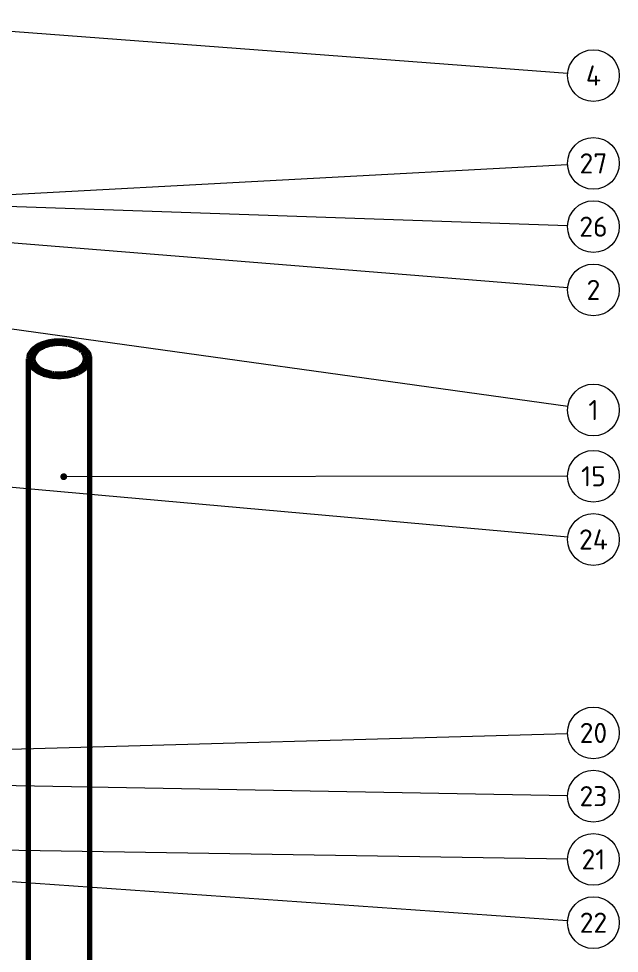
# Model space of a CAD drawing. Header units: millimetres. Extents: x 0 to 594, y 0 to 420.
# Drawn here: x 274 to 378.5, y 96 to 258.5 of the extents above; entities that cross this region are included whole.
import ezdxf
from ezdxf.enums import TextEntityAlignment as Align

# ---------------------------------------------------------------- set-up
doc = ezdxf.new("R2010")
doc.units = ezdxf.units.MM
for name, color, linetype, lineweight in [('01-VISIBLE', 7, 'CONTINUOUS', 70), ('06-TEXTO', 7, 'CONTINUOUS', 25), ('08-FINA', 5, 'CONTINUOUS', 18)]:
    doc.layers.add(name, color=color, linetype=linetype, lineweight=lineweight)
doc.styles.add('ISO3098', font='isocpeur.ttf')

msp = doc.modelspace()

# ---------------------------------------------------------------- hatches: boundary and pattern name
at = {"layer": '08-FINA'}
h = msp.add_hatch(color=7, dxfattribs=at)
h.dxf.hatch_style = 1
edge = h.paths.add_edge_path()
edge.add_arc((281.84, 178.85), 0.6, 0, 360)

# ---------------------------------------------------------------- linework, layer by layer
at = {"layer": '01-VISIBLE'}
for p, q in [((275.73, 85.9), (275.73, 199.37)), ((286.38, 85.9), (286.38, 199.37))]:
    msp.add_line(p, q, dxfattribs=at)
for points in [[(286.38, 199.37), (286.37, 199.57), (286.34, 199.77), (286.28, 199.96), (286.21, 200.15), (286.12, 200.33), (286.01, 200.5), (285.89, 200.66), (285.76, 200.81), (285.62, 200.95), (285.47, 201.09), (285.32, 201.22), (285.16, 201.33), (284.99, 201.45), (284.82, 201.55), (284.64, 201.65), (284.46, 201.74), (284.28, 201.82), (284.1, 201.9), (283.91, 201.97), (283.72, 202.03), (283.53, 202.1), (283.34, 202.15), (283.14, 202.2), (282.95, 202.25), (282.75, 202.29), (282.55, 202.32), (282.35, 202.35), (282.16, 202.38), (281.96, 202.4), (281.76, 202.42), (281.56, 202.43), (281.36, 202.44), (281.16, 202.45), (280.96, 202.45), (280.76, 202.44), (280.56, 202.43), (280.36, 202.42), (280.16, 202.4), (279.96, 202.38), (279.76, 202.35), (279.56, 202.32), (279.36, 202.29), (279.17, 202.25), (278.97, 202.2), (278.78, 202.15), (278.58, 202.1), (278.39, 202.03), (278.2, 201.97), (278.02, 201.9), (277.83, 201.82), (277.65, 201.74), (277.47, 201.65), (277.3, 201.55), (277.12, 201.45), (276.96, 201.33), (276.79, 201.22), (276.64, 201.09), (276.49, 200.95), (276.35, 200.81), (276.22, 200.66), (276.1, 200.5), (276, 200.33), (275.9, 200.15), (275.83, 199.96), (275.78, 199.77), (275.74, 199.57), (275.73, 199.37)], [(285.63, 199.37), (285.62, 199.57), (285.58, 199.77), (285.51, 199.97), (285.43, 200.15), (285.33, 200.32), (285.21, 200.49), (285.07, 200.64), (284.93, 200.78), (284.77, 200.91), (284.61, 201.03), (284.45, 201.15), (284.27, 201.25), (284.09, 201.35), (283.91, 201.44), (283.73, 201.52), (283.54, 201.59), (283.35, 201.66), (283.15, 201.72), (282.96, 201.77), (282.76, 201.82), (282.57, 201.87), (282.37, 201.9), (282.17, 201.94), (281.97, 201.96), (281.76, 201.98), (281.56, 202), (281.36, 202.01), (281.16, 202.01), (280.96, 202.01), (280.75, 202.01), (280.55, 202), (280.35, 201.98), (280.15, 201.96), (279.95, 201.94), (279.75, 201.9), (279.55, 201.87), (279.35, 201.82), (279.15, 201.77), (278.96, 201.72), (278.77, 201.66), (278.57, 201.59), (278.39, 201.52), (278.2, 201.44), (278.02, 201.35), (277.84, 201.25), (277.67, 201.15), (277.5, 201.03), (277.34, 200.91), (277.18, 200.78), (277.04, 200.64), (276.91, 200.49), (276.79, 200.32), (276.68, 200.15), (276.6, 199.97), (276.53, 199.77), (276.49, 199.57), (276.48, 199.37)], [(275.73, 199.37), (275.74, 199.17), (275.78, 198.97), (275.83, 198.78), (275.9, 198.6), (276, 198.42), (276.1, 198.25), (276.22, 198.09), (276.35, 197.93), (276.49, 197.79), (276.64, 197.66), (276.8, 197.53), (276.96, 197.41), (277.12, 197.3), (277.3, 197.2), (277.47, 197.1), (277.65, 197.01), (277.83, 196.93), (278.02, 196.85), (278.21, 196.78), (278.39, 196.71), (278.59, 196.65), (278.78, 196.59), (278.97, 196.54), (279.17, 196.5), (279.36, 196.46), (279.56, 196.42), (279.76, 196.39), (279.96, 196.36), (280.16, 196.34), (280.36, 196.32), (280.56, 196.31), (280.76, 196.3), (280.96, 196.3), (281.16, 196.3), (281.36, 196.3), (281.56, 196.31), (281.76, 196.33), (281.96, 196.34), (282.16, 196.37), (282.36, 196.39), (282.56, 196.42), (282.75, 196.46), (282.95, 196.5), (283.15, 196.54), (283.34, 196.6), (283.53, 196.65), (283.72, 196.71), (283.91, 196.78), (284.1, 196.85), (284.28, 196.93), (284.47, 197.01), (284.65, 197.1), (284.82, 197.2)], [(276.48, 199.37), (276.49, 199.17), (276.53, 198.97), (276.6, 198.78), (276.68, 198.6), (276.79, 198.42), (276.91, 198.26), (277.04, 198.11), (277.19, 197.96), (277.34, 197.83), (277.5, 197.71), (277.67, 197.6), (277.85, 197.49), (278.02, 197.39), (278.21, 197.31), (278.39, 197.23), (278.58, 197.15), (278.77, 197.08), (278.97, 197.02), (279.16, 196.97), (279.36, 196.92), (279.56, 196.88), (279.76, 196.84), (279.96, 196.81), (280.16, 196.78), (280.36, 196.76), (280.56, 196.75), (280.77, 196.74), (280.97, 196.73), (281.17, 196.73), (281.37, 196.74), (281.58, 196.75), (281.78, 196.76), (281.98, 196.79), (282.18, 196.81), (282.38, 196.84), (282.58, 196.88), (282.78, 196.93), (282.98, 196.98), (283.17, 197.03), (283.37, 197.09), (283.56, 197.16), (283.75, 197.24), (283.93, 197.32), (284.11, 197.41), (284.29, 197.51)], [(284.29, 197.51), (284.46, 197.61), (284.63, 197.72), (284.79, 197.84), (284.94, 197.98), (285.08, 198.12), (285.21, 198.27), (285.33, 198.43), (285.43, 198.6), (285.52, 198.79), (285.58, 198.98), (285.62, 199.17), (285.63, 199.37)], [(284.82, 197.2), (284.99, 197.3), (285.16, 197.41), (285.32, 197.53), (285.48, 197.66), (285.62, 197.79), (285.76, 197.94), (285.89, 198.09), (286.01, 198.25), (286.12, 198.42), (286.21, 198.6), (286.28, 198.78), (286.34, 198.98), (286.37, 199.17), (286.38, 199.37)]]:
    msp.add_lwpolyline(points, dxfattribs=at)
at = {"layer": '08-FINA'}
for p, q in [((369.51, 248.96), (243.05, 258.51)), ((369.51, 233.1), (253.58, 226.85)), ((369.5, 222.49), (246.57, 226.7)), ((369.51, 211.7), (251.7, 221.23)), ((369.54, 191.07), (261.05, 206.14)), ((369.5, 178.93), (281.84, 178.85)), ((369.52, 168.33), (263.09, 177.82)), ((369.5, 134.16), (242.25, 130.54)), ((369.5, 123.37), (207.73, 126.22)), ((369.5, 112.36), (221.72, 114.61)), ((369.51, 101.6), (235.87, 111))]:
    msp.add_line(p, q, dxfattribs=at)
for centre in [(374, 248.62), (374, 233.34), (374, 222.34), (374, 211.34), (374, 190.45), (374, 178.93), (374, 167.93), (374, 134.29), (374, 123.29), (374, 112.29), (374, 101.29)]:
    msp.add_circle(centre, 4.5, dxfattribs=at)

# ---------------------------------------------------------------- texts
at = {"layer": '06-TEXTO', "style": 'ISO3098'}
for s, p in [('4', (374, 248.62)), ('27', (374, 233.34)), ('26', (374, 222.34)), ('2', (374, 211.34)), ('1', (374, 190.45)), ('15', (374, 178.93)), ('24', (374, 167.93)), ('20', (374, 134.29)), ('23', (374, 123.29)), ('21', (374, 112.29)), ('22', (374, 101.29))]:
    msp.add_text(s, height=3.5, dxfattribs=at).set_placement(p, align=Align.MIDDLE_CENTER)

doc.saveas('drawing.dxf')
